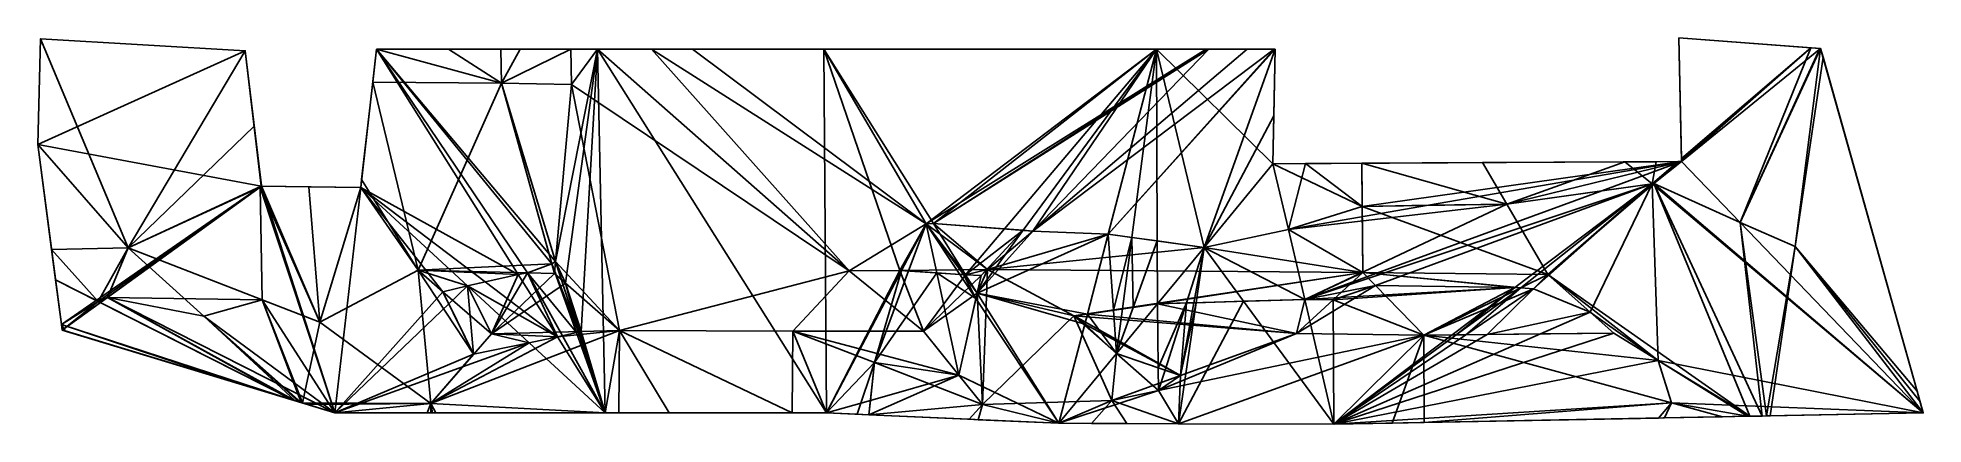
# Model space of a CAD drawing. Header units: metres. Extents: x -29.2 to 37.9, y -0.1 to 13.7.
import ezdxf

# ---------------------------------------------------------------- set-up
doc = ezdxf.new("R2010")
doc.units = ezdxf.units.M

msp = doc.modelspace()

# ---------------------------------------------------------------- linework, layer by layer
at = {"layer": 'Verschneidung_Anpassung', "color": 12}
for points in [[(-29.121, 13.624, 198.08), (-21.836, 13.195, 198.08), (-29.222, 9.859, 198.17), (-29.121, 13.624, 198.08)], [(29.181, 13.662, 198.47), (34.231, 13.272, 198.47), (29.281, 9.252, 198.39), (29.181, 13.662, 198.47)], [(-21.266, 8.38, 198.23), (-29.222, 9.859, 198.17), (-21.836, 13.195, 198.08), (-21.266, 8.38, 198.23)], [(-21.258, 8.384, 198.23), (-21.266, 8.38, 198.23), (-21.836, 13.195, 198.08), (-21.258, 8.384, 198.23)], [(-12.127, 5.236, 198.222), (-17.726, 8.329, 198.264), (-17.162, 13.252, 198.34), (-12.127, 5.236, 198.222)], [(-10.791, 5.691, 198.233), (-17.162, 13.252, 198.34), (-9.299, 13.252, 198.36), (-10.791, 5.691, 198.233)], [(-10.926, 5.612, 198.232), (-17.162, 13.252, 198.34), (-10.791, 5.691, 198.233), (-10.926, 5.612, 198.232)], [(-11.786, 5.288, 198.224), (-17.162, 13.252, 198.34), (-10.926, 5.612, 198.232), (-11.786, 5.288, 198.224)], [(-12.127, 5.236, 198.222), (-17.162, 13.252, 198.34), (-11.786, 5.288, 198.224), (-12.127, 5.236, 198.222)], [(-10.438, 4.922, 198.222), (-10.791, 5.691, 198.233), (-9.299, 13.252, 198.36), (-10.438, 4.922, 198.222)], [(-9.883, 3.203, 198.195), (-10.438, 4.922, 198.222), (-9.299, 13.252, 198.36), (-9.883, 3.203, 198.195)], [(-9.883, 3.203, 198.195), (-9.299, 13.252, 198.36), (-9.03, 0.304, 198.15), (-9.883, 3.203, 198.195)], [(-1.154, 0.304, 198.17), (-9.03, 0.304, 198.15), (-9.299, 13.252, 198.36), (-1.154, 0.304, 198.17)], [(-1.244, 13.252, 198.39), (-1.154, 0.304, 198.17), (-9.299, 13.252, 198.36), (-1.244, 13.252, 198.39)], [(1.455, 5.378, 198.265), (-1.154, 0.304, 198.17), (-1.244, 13.252, 198.39), (1.455, 5.378, 198.265)], [(1.455, 5.378, 198.265), (-1.244, 13.252, 198.39), (2.399, 7.038, 198.296), (1.455, 5.378, 198.265)], [(10.601, 13.252, 198.44), (-1.244, 13.252, 198.39), (2.653, 7.048, 198.297), (10.601, 13.252, 198.44)], [(-1.244, 13.252, 198.39), (2.399, 7.038, 198.296), (2.653, 7.048, 198.297), (-1.244, 13.252, 198.39)], [(2.653, 7.048, 198.297), (10.601, 13.252, 198.44), (5.184, 6.855, 198.304), (2.653, 7.048, 198.297)], [(5.855, 6.804, 198.306), (10.601, 13.252, 198.44), (5.184, 6.855, 198.304), (5.855, 6.804, 198.306)], [(6.192, 6.778, 198.307), (10.601, 13.252, 198.44), (5.855, 6.804, 198.306), (6.192, 6.778, 198.307)], [(6.192, 6.778, 198.307), (10.601, 13.252, 198.44), (8.88, 6.664, 198.316), (6.192, 6.778, 198.307)], [(8.88, 6.664, 198.316), (10.601, 13.252, 198.44), (9.716, 6.549, 198.319), (8.88, 6.664, 198.316)], [(10.624, 6.425, 198.321), (10.601, 13.252, 198.44), (9.716, 6.549, 198.319), (10.624, 6.425, 198.321)], [(14.821, 13.252, 198.44), (14.741, 9.172, 198.39), (10.601, 13.252, 198.44), (14.821, 13.252, 198.44)], [(12.287, 6.197, 198.326), (10.601, 13.252, 198.44), (14.741, 9.172, 198.39), (12.287, 6.197, 198.326)], [(12.287, 6.197, 198.326), (10.601, 13.252, 198.44), (10.624, 6.425, 198.321), (12.287, 6.197, 198.326)], [(31.37, 7.079, 198.339), (29.281, 9.252, 198.39), (34.231, 13.272, 198.47), (31.37, 7.079, 198.339)], [(33.327, 6.233, 198.317), (31.37, 7.079, 198.339), (34.231, 13.272, 198.47), (33.327, 6.233, 198.317)], [(37.665, 1.083, 198.197), (33.327, 6.233, 198.317), (34.231, 13.272, 198.47), (37.665, 1.083, 198.197)], [(-28.376, 3.447, 198.287), (-29.222, 9.859, 198.17), (-21.266, 8.38, 198.23), (-28.376, 3.447, 198.287)], [(15.288, 6.833, 198.342), (12.287, 6.197, 198.326), (14.741, 9.172, 198.39), (15.288, 6.833, 198.342)], [(17.92, 7.657, 198.359), (14.741, 9.172, 198.39), (29.281, 9.252, 198.39), (17.92, 7.657, 198.359)], [(17.92, 7.657, 198.359), (15.288, 6.833, 198.342), (14.741, 9.172, 198.39), (17.92, 7.657, 198.359)], [(17.92, 7.657, 198.359), (29.281, 9.252, 198.39), (20.275, 7.695, 198.359), (17.92, 7.657, 198.359)], [(23.062, 7.74, 198.36), (29.281, 9.252, 198.39), (20.275, 7.695, 198.359), (23.062, 7.74, 198.36)], [(23.062, 7.74, 198.36), (29.281, 9.252, 198.39), (26.447, 8.214, 198.369), (23.062, 7.74, 198.36)], [(28.24, 8.465, 198.374), (29.281, 9.252, 198.39), (26.447, 8.214, 198.369), (28.24, 8.465, 198.374)], [(28.292, 8.477, 198.374), (28.24, 8.465, 198.374), (29.281, 9.252, 198.39), (28.292, 8.477, 198.374)], [(31.37, 7.079, 198.339), (28.292, 8.477, 198.374), (29.281, 9.252, 198.39), (31.37, 7.079, 198.339)], [(-27.076, 4.272, 198.278), (-28.376, 3.447, 198.287), (-21.266, 8.38, 198.23), (-27.076, 4.272, 198.278)], [(-27.076, 4.272, 198.278), (-21.266, 8.38, 198.23), (-26.749, 4.413, 198.276), (-27.076, 4.272, 198.278)], [(-26.743, 4.416, 198.276), (-21.266, 8.38, 198.23), (-26.749, 4.413, 198.276), (-26.743, 4.416, 198.276)], [(-26.743, 4.416, 198.276), (-21.309, 8.341, 198.23), (-21.266, 8.38, 198.23), (-26.743, 4.416, 198.276)], [(-21.236, 4.329, 198.202), (-26.743, 4.416, 198.276), (-21.309, 8.341, 198.23), (-21.236, 4.329, 198.202)], [(-21.266, 8.38, 198.23), (-21.258, 8.378, 198.23), (-21.309, 8.341, 198.23), (-21.266, 8.38, 198.23)], [(-18.643, 0.304, 198.14), (-21.258, 8.378, 198.23), (-21.309, 8.341, 198.23), (-18.643, 0.304, 198.14)], [(-21.236, 4.329, 198.202), (-21.309, 8.341, 198.23), (-18.643, 0.304, 198.14), (-21.236, 4.329, 198.202)], [(-21.258, 8.384, 198.23), (-21.258, 8.378, 198.23), (-21.266, 8.38, 198.23), (-21.258, 8.384, 198.23)], [(-17.726, 8.329, 198.264), (-18.643, 0.304, 198.14), (-21.258, 8.378, 198.23), (-17.726, 8.329, 198.264)], [(-14.802, 4.62, 198.21), (-18.643, 0.304, 198.14), (-17.726, 8.329, 198.264), (-14.802, 4.62, 198.21)], [(-12.127, 5.236, 198.222), (-17.726, 8.329, 198.264), (-13.303, 4.965, 198.217), (-12.127, 5.236, 198.222)], [(-13.925, 4.822, 198.214), (-17.726, 8.329, 198.264), (-13.303, 4.965, 198.217), (-13.925, 4.822, 198.214)], [(-14.802, 4.62, 198.21), (-17.726, 8.329, 198.264), (-13.925, 4.822, 198.214), (-14.802, 4.62, 198.21)], [(28.24, 8.465, 198.374), (15.871, 4.339, 198.291), (26.447, 8.214, 198.369), (28.24, 8.465, 198.374)], [(18.384, 4.844, 198.301), (15.871, 4.339, 198.291), (28.24, 8.465, 198.374), (18.384, 4.844, 198.301)], [(23.062, 7.74, 198.36), (15.871, 4.339, 198.291), (26.447, 8.214, 198.369), (23.062, 7.74, 198.36)], [(18.384, 4.844, 198.301), (28.24, 8.465, 198.374), (23.344, 4.763, 198.299), (18.384, 4.844, 198.301)], [(23.344, 4.763, 198.299), (28.24, 8.465, 198.374), (23.559, 4.755, 198.298), (23.344, 4.763, 198.299)], [(23.559, 4.755, 198.298), (28.24, 8.465, 198.374), (24.01, 4.718, 198.297), (23.559, 4.755, 198.298)], [(24.01, 4.718, 198.297), (28.24, 8.465, 198.374), (26.035, 3.893, 198.276), (24.01, 4.718, 198.297)], [(26.035, 3.893, 198.276), (28.24, 8.465, 198.374), (28.449, 2.166, 198.234), (26.035, 3.893, 198.276)], [(28.292, 8.477, 198.374), (37.885, 0.302, 198.18), (28.24, 8.465, 198.374), (28.292, 8.477, 198.374)], [(28.449, 2.166, 198.234), (28.24, 8.465, 198.374), (37.885, 0.302, 198.18), (28.449, 2.166, 198.234)], [(31.37, 7.079, 198.339), (37.885, 0.302, 198.18), (28.292, 8.477, 198.374), (31.37, 7.079, 198.339)], [(23.062, 7.74, 198.36), (15.871, 4.339, 198.291), (15.288, 6.833, 198.342), (23.062, 7.74, 198.36)], [(23.062, 7.74, 198.36), (15.288, 6.833, 198.342), (20.275, 7.695, 198.359), (23.062, 7.74, 198.36)], [(17.92, 7.657, 198.359), (15.288, 6.833, 198.342), (20.275, 7.695, 198.359), (17.92, 7.657, 198.359)], [(1.455, 5.378, 198.265), (2.399, 7.038, 198.296), (1.521, 5.374, 198.265), (1.455, 5.378, 198.265)], [(1.521, 5.374, 198.265), (2.399, 7.038, 198.296), (1.772, 5.357, 198.265), (1.521, 5.374, 198.265)], [(2.776, 5.29, 198.267), (2.399, 7.038, 198.296), (1.772, 5.357, 198.265), (2.776, 5.29, 198.267)], [(3.801, 5.221, 198.269), (2.399, 7.038, 198.296), (2.653, 7.048, 198.297), (3.801, 5.221, 198.269)], [(3.801, 5.221, 198.269), (2.399, 7.038, 198.296), (3.729, 5.226, 198.269), (3.801, 5.221, 198.269)], [(3.729, 5.226, 198.269), (2.399, 7.038, 198.296), (3.598, 5.235, 198.269), (3.729, 5.226, 198.269)], [(2.776, 5.29, 198.267), (2.399, 7.038, 198.296), (3.598, 5.235, 198.269), (2.776, 5.29, 198.267)], [(2.653, 7.048, 198.297), (3.801, 5.221, 198.269), (5.184, 6.855, 198.304), (2.653, 7.048, 198.297)], [(5.855, 6.804, 198.306), (3.801, 5.221, 198.269), (5.184, 6.855, 198.304), (5.855, 6.804, 198.306)], [(4.355, 5.193, 198.271), (5.855, 6.804, 198.306), (3.801, 5.221, 198.269), (4.355, 5.193, 198.271)], [(6.192, 6.778, 198.307), (4.21, 4.57, 198.26), (5.855, 6.804, 198.306), (6.192, 6.778, 198.307)], [(4.355, 5.193, 198.271), (4.21, 4.57, 198.26), (5.855, 6.804, 198.306), (4.355, 5.193, 198.271)], [(6.192, 6.778, 198.307), (8.88, 6.664, 198.316), (4.21, 4.57, 198.26), (6.192, 6.778, 198.307)], [(15.871, 4.339, 198.291), (12.287, 6.197, 198.326), (15.288, 6.833, 198.342), (15.871, 4.339, 198.291)], [(33.327, 6.233, 198.317), (37.885, 0.302, 198.18), (31.37, 7.079, 198.339), (33.327, 6.233, 198.317)], [(8.138, 3.819, 198.263), (4.21, 4.57, 198.26), (8.88, 6.664, 198.316), (8.138, 3.819, 198.263)], [(8.138, 3.819, 198.263), (8.88, 6.664, 198.316), (9.066, 3.957, 198.27), (8.138, 3.819, 198.263)], [(9.716, 6.549, 198.319), (8.88, 6.664, 198.316), (9.066, 3.957, 198.27), (9.716, 6.549, 198.319)], [(9.066, 3.957, 198.27), (9.716, 6.549, 198.319), (9.38, 4.003, 198.272), (9.066, 3.957, 198.27)], [(9.767, 4.06, 198.275), (9.716, 6.549, 198.319), (9.38, 4.003, 198.272), (9.767, 4.06, 198.275)], [(9.716, 6.549, 198.319), (10.624, 6.425, 198.321), (9.767, 4.06, 198.275), (9.716, 6.549, 198.319)], [(10.631, 4.188, 198.282), (10.624, 6.425, 198.321), (9.767, 4.06, 198.275), (10.631, 4.188, 198.282)], [(12.287, 6.197, 198.326), (10.631, 4.188, 198.282), (10.624, 6.425, 198.321), (12.287, 6.197, 198.326)], [(10.631, 4.188, 198.282), (12.287, 6.197, 198.326), (11.659, 4.218, 198.284), (10.631, 4.188, 198.282)], [(11.659, 4.218, 198.284), (12.287, 6.197, 198.326), (11.924, 4.225, 198.284), (11.659, 4.218, 198.284)], [(12.001, 4.228, 198.284), (12.287, 6.197, 198.326), (11.924, 4.225, 198.284), (12.001, 4.228, 198.284)], [(13.697, 4.276, 198.287), (12.287, 6.197, 198.326), (12.001, 4.228, 198.284), (13.697, 4.276, 198.287)], [(15.871, 4.339, 198.291), (12.287, 6.197, 198.326), (13.697, 4.276, 198.287), (15.871, 4.339, 198.291)], [(37.665, 1.083, 198.197), (37.885, 0.302, 198.18), (33.327, 6.233, 198.317), (37.665, 1.083, 198.197)], [(-11.786, 5.288, 198.224), (-10.926, 5.612, 198.232), (-10.051, 3.164, 198.194), (-11.786, 5.288, 198.224)], [(-10.926, 5.612, 198.232), (-10.791, 5.691, 198.233), (-9.971, 3.182, 198.194), (-10.926, 5.612, 198.232)], [(-9.971, 3.182, 198.194), (-10.926, 5.612, 198.232), (-10.051, 3.164, 198.194), (-9.971, 3.182, 198.194)], [(-10.438, 4.922, 198.222), (-10.791, 5.691, 198.233), (-9.971, 3.182, 198.194), (-10.438, 4.922, 198.222)], [(1.455, 5.378, 198.265), (-1.154, 0.304, 198.17), (1.521, 5.374, 198.265), (1.455, 5.378, 198.265)], [(0.555, 2.094, 198.206), (-1.154, 0.304, 198.17), (1.521, 5.374, 198.265), (0.555, 2.094, 198.206)], [(1.521, 5.374, 198.265), (0.555, 2.094, 198.206), (1.772, 5.357, 198.265), (1.521, 5.374, 198.265)], [(-14.802, 4.62, 198.21), (-13.925, 4.822, 198.214), (-14.589, 4.186, 198.204), (-14.802, 4.62, 198.21)], [(-13.71, 2.389, 198.177), (-13.925, 4.822, 198.214), (-14.589, 4.186, 198.204), (-13.71, 2.389, 198.177)], [(-13.925, 4.822, 198.214), (-10.727, 3.007, 198.19), (-13.303, 4.965, 198.217), (-13.925, 4.822, 198.214)], [(-13.925, 4.822, 198.214), (-11.733, 2.799, 198.185), (-10.727, 3.007, 198.19), (-13.925, 4.822, 198.214)], [(-13.71, 2.389, 198.177), (-13.925, 4.822, 198.214), (-11.733, 2.799, 198.185), (-13.71, 2.389, 198.177)], [(-12.127, 5.236, 198.222), (-10.727, 3.007, 198.19), (-13.303, 4.965, 198.217), (-12.127, 5.236, 198.222)], [(-12.127, 5.236, 198.222), (-11.786, 5.288, 198.224), (-10.727, 3.007, 198.19), (-12.127, 5.236, 198.222)], [(-10.727, 3.007, 198.19), (-11.786, 5.288, 198.224), (-10.547, 3.049, 198.191), (-10.727, 3.007, 198.19)], [(-10.051, 3.164, 198.194), (-11.786, 5.288, 198.224), (-10.547, 3.049, 198.191), (-10.051, 3.164, 198.194)], [(-9.883, 3.203, 198.195), (-10.438, 4.922, 198.222), (-9.912, 3.196, 198.195), (-9.883, 3.203, 198.195)], [(-9.971, 3.182, 198.194), (-10.438, 4.922, 198.222), (-9.912, 3.196, 198.195), (-9.971, 3.182, 198.194)], [(2.776, 5.29, 198.267), (0.555, 2.094, 198.206), (1.772, 5.357, 198.265), (2.776, 5.29, 198.267)], [(0.555, 2.094, 198.206), (3.562, 1.647, 198.208), (2.776, 5.29, 198.267), (0.555, 2.094, 198.206)], [(4.168, 4.378, 198.256), (3.562, 1.647, 198.208), (2.776, 5.29, 198.267), (4.168, 4.378, 198.256)], [(2.776, 5.29, 198.267), (4.168, 4.378, 198.256), (3.598, 5.235, 198.269), (2.776, 5.29, 198.267)], [(3.729, 5.226, 198.269), (4.168, 4.378, 198.256), (3.598, 5.235, 198.269), (3.729, 5.226, 198.269)], [(4.168, 4.378, 198.256), (4.21, 4.57, 198.26), (3.729, 5.226, 198.269), (4.168, 4.378, 198.256)], [(3.801, 5.221, 198.269), (4.21, 4.57, 198.26), (3.729, 5.226, 198.269), (3.801, 5.221, 198.269)], [(4.355, 5.193, 198.271), (3.801, 5.221, 198.269), (4.21, 4.57, 198.26), (4.355, 5.193, 198.271)], [(18.384, 4.844, 198.301), (15.871, 4.339, 198.291), (17.122, 4.41, 198.292), (18.384, 4.844, 198.301)], [(16.881, 4.327, 198.291), (23.344, 4.763, 198.299), (17.122, 4.41, 198.292), (16.881, 4.327, 198.291)], [(20.109, 3.066, 198.264), (16.881, 4.327, 198.291), (23.344, 4.763, 198.299), (20.109, 3.066, 198.264)], [(18.384, 4.844, 198.301), (23.344, 4.763, 198.299), (17.122, 4.41, 198.292), (18.384, 4.844, 198.301)], [(23.344, 4.763, 198.299), (21.116, 3.078, 198.265), (20.109, 3.066, 198.264), (23.344, 4.763, 198.299)], [(21.266, 3.08, 198.264), (23.344, 4.763, 198.299), (21.116, 3.078, 198.265), (21.266, 3.08, 198.264)], [(23.344, 4.763, 198.299), (23.559, 4.755, 198.298), (21.266, 3.08, 198.264), (23.344, 4.763, 198.299)], [(21.603, 3.084, 198.264), (23.559, 4.755, 198.298), (21.266, 3.08, 198.264), (21.603, 3.084, 198.264)], [(23.559, 4.755, 198.298), (24.01, 4.718, 198.297), (21.603, 3.084, 198.264), (23.559, 4.755, 198.298)], [(22.365, 3.093, 198.263), (24.01, 4.718, 198.297), (21.603, 3.084, 198.264), (22.365, 3.093, 198.263)], [(22.365, 3.093, 198.263), (24.01, 4.718, 198.297), (26.035, 3.893, 198.276), (22.365, 3.093, 198.263)], [(-27.076, 4.272, 198.278), (-28.35, 3.255, 198.29), (-28.376, 3.447, 198.287), (-27.076, 4.272, 198.278)], [(-26.743, 4.416, 198.276), (-18.643, 0.304, 198.14), (-28.35, 3.255, 198.29), (-26.743, 4.416, 198.276)], [(-26.743, 4.416, 198.276), (-28.35, 3.255, 198.29), (-26.749, 4.413, 198.276), (-26.743, 4.416, 198.276)], [(-27.076, 4.272, 198.278), (-28.35, 3.255, 198.29), (-26.749, 4.413, 198.276), (-27.076, 4.272, 198.278)], [(-23.308, 3.747, 198.226), (-18.643, 0.304, 198.14), (-26.743, 4.416, 198.276), (-23.308, 3.747, 198.226)], [(-23.308, 3.747, 198.226), (-26.743, 4.416, 198.276), (-21.236, 4.329, 198.202), (-23.308, 3.747, 198.226)], [(-23.308, 3.747, 198.226), (-21.236, 4.329, 198.202), (-18.643, 0.304, 198.14), (-23.308, 3.747, 198.226)], [(-14.802, 4.62, 198.21), (-18.643, 0.304, 198.14), (-14.589, 4.186, 198.204), (-14.802, 4.62, 198.21)], [(-13.71, 2.389, 198.177), (-18.643, 0.304, 198.14), (-14.589, 4.186, 198.204), (-13.71, 2.389, 198.177)], [(3.562, 1.647, 198.208), (7.123, -0.067, 198.19), (4.168, 4.378, 198.256), (3.562, 1.647, 198.208)], [(4.21, 4.57, 198.26), (7.123, -0.067, 198.19), (4.168, 4.378, 198.256), (4.21, 4.57, 198.26)], [(8.044, 3.46, 198.256), (7.123, -0.067, 198.19), (4.21, 4.57, 198.26), (8.044, 3.46, 198.256)], [(7.668, 3.762, 198.26), (8.044, 3.46, 198.256), (4.21, 4.57, 198.26), (7.668, 3.762, 198.26)], [(7.668, 3.762, 198.26), (4.21, 4.57, 198.26), (8.138, 3.819, 198.263), (7.668, 3.762, 198.26)], [(9.171, 2.417, 198.244), (10.631, 4.188, 198.282), (10.659, 1.904, 198.235), (9.171, 2.417, 198.244)], [(10.631, 4.188, 198.282), (9.171, 2.417, 198.244), (9.767, 4.06, 198.275), (10.631, 4.188, 198.282)], [(9.767, 4.06, 198.275), (9.171, 2.417, 198.244), (9.38, 4.003, 198.272), (9.767, 4.06, 198.275)], [(11.659, 4.218, 198.284), (10.631, 4.188, 198.282), (10.659, 1.904, 198.235), (11.659, 4.218, 198.284)], [(10.659, 1.904, 198.235), (11.659, 4.218, 198.284), (10.898, 1.822, 198.233), (10.659, 1.904, 198.235)], [(11.447, 1.633, 198.23), (11.659, 4.218, 198.284), (10.898, 1.822, 198.233), (11.447, 1.633, 198.23)], [(11.375, -0.082, 198.194), (16.91, -0.102, 198.2), (13.697, 4.276, 198.287), (11.375, -0.082, 198.194)], [(13.697, 4.276, 198.287), (11.375, -0.082, 198.194), (12.001, 4.228, 198.284), (13.697, 4.276, 198.287)], [(11.447, 1.633, 198.23), (11.375, -0.082, 198.194), (12.001, 4.228, 198.284), (11.447, 1.633, 198.23)], [(12.001, 4.228, 198.284), (11.447, 1.633, 198.23), (11.924, 4.225, 198.284), (12.001, 4.228, 198.284)], [(11.659, 4.218, 198.284), (11.447, 1.633, 198.23), (11.924, 4.225, 198.284), (11.659, 4.218, 198.284)], [(15.871, 4.339, 198.291), (16.91, -0.102, 198.2), (13.697, 4.276, 198.287), (15.871, 4.339, 198.291)], [(16.881, 4.327, 198.291), (15.871, 4.339, 198.291), (17.122, 4.41, 198.292), (16.881, 4.327, 198.291)], [(16.881, 4.327, 198.291), (16.91, -0.102, 198.2), (15.871, 4.339, 198.291), (16.881, 4.327, 198.291)], [(20.109, 3.066, 198.264), (16.91, -0.102, 198.2), (16.881, 4.327, 198.291), (20.109, 3.066, 198.264)], [(8.044, 3.46, 198.256), (9.171, 2.417, 198.244), (7.123, -0.067, 198.19), (8.044, 3.46, 198.256)], [(7.668, 3.762, 198.26), (8.138, 3.819, 198.263), (8.044, 3.46, 198.256), (7.668, 3.762, 198.26)], [(8.044, 3.46, 198.256), (8.138, 3.819, 198.263), (9.171, 2.417, 198.244), (8.044, 3.46, 198.256)], [(8.138, 3.819, 198.263), (9.171, 2.417, 198.244), (9.066, 3.957, 198.27), (8.138, 3.819, 198.263)], [(9.066, 3.957, 198.27), (9.171, 2.417, 198.244), (9.38, 4.003, 198.272), (9.066, 3.957, 198.27)], [(22.365, 3.093, 198.263), (26.035, 3.893, 198.276), (24.259, 3.115, 198.261), (22.365, 3.093, 198.263)], [(26.877, 3.146, 198.258), (26.035, 3.893, 198.276), (24.259, 3.115, 198.261), (26.877, 3.146, 198.258)], [(26.877, 3.146, 198.258), (26.035, 3.893, 198.276), (28.449, 2.166, 198.234), (26.877, 3.146, 198.258)], [(-13.71, 2.389, 198.177), (-11.733, 2.799, 198.185), (-18.643, 0.304, 198.14), (-13.71, 2.389, 198.177)], [(-15.231, 0.636, 198.149), (-11.733, 2.799, 198.185), (-18.643, 0.304, 198.14), (-15.231, 0.636, 198.149)], [(-15.231, 0.636, 198.149), (-9.03, 0.304, 198.15), (-11.733, 2.799, 198.185), (-15.231, 0.636, 198.149)], [(-10.727, 3.007, 198.19), (-9.03, 0.304, 198.15), (-11.733, 2.799, 198.185), (-10.727, 3.007, 198.19)], [(-10.727, 3.007, 198.19), (-9.03, 0.304, 198.15), (-10.547, 3.049, 198.191), (-10.727, 3.007, 198.19)], [(-10.051, 3.164, 198.194), (-9.03, 0.304, 198.15), (-10.547, 3.049, 198.191), (-10.051, 3.164, 198.194)], [(-9.971, 3.182, 198.194), (-9.03, 0.304, 198.15), (-10.051, 3.164, 198.194), (-9.971, 3.182, 198.194)], [(-9.971, 3.182, 198.194), (-9.03, 0.304, 198.15), (-9.912, 3.196, 198.195), (-9.971, 3.182, 198.194)], [(-9.883, 3.203, 198.195), (-9.03, 0.304, 198.15), (-9.912, 3.196, 198.195), (-9.883, 3.203, 198.195)], [(26.877, 3.146, 198.258), (28.449, 2.166, 198.234), (16.91, -0.102, 198.2), (26.877, 3.146, 198.258)], [(26.877, 3.146, 198.258), (16.91, -0.102, 198.2), (24.259, 3.115, 198.261), (26.877, 3.146, 198.258)], [(22.365, 3.093, 198.263), (16.91, -0.102, 198.2), (24.259, 3.115, 198.261), (22.365, 3.093, 198.263)], [(22.365, 3.093, 198.263), (16.91, -0.102, 198.2), (21.603, 3.084, 198.264), (22.365, 3.093, 198.263)], [(21.603, 3.084, 198.264), (16.91, -0.102, 198.2), (21.266, 3.08, 198.264), (21.603, 3.084, 198.264)], [(21.266, 3.08, 198.264), (16.91, -0.102, 198.2), (21.116, 3.078, 198.265), (21.266, 3.08, 198.264)], [(20.109, 3.066, 198.264), (16.91, -0.102, 198.2), (21.116, 3.078, 198.265), (20.109, 3.066, 198.264)], [(0.555, 2.094, 198.206), (-1.154, 0.304, 198.17), (0.411, 0.75, 198.183), (0.555, 2.094, 198.206)], [(0.555, 2.094, 198.206), (3.562, 1.647, 198.208), (0.411, 0.75, 198.183), (0.555, 2.094, 198.206)], [(9.171, 2.417, 198.244), (7.123, -0.067, 198.19), (10.668, 1.097, 198.218), (9.171, 2.417, 198.244)], [(9.171, 2.417, 198.244), (10.668, 1.097, 198.218), (10.659, 1.904, 198.235), (9.171, 2.417, 198.244)], [(28.922, 0.661, 198.2), (16.91, -0.102, 198.2), (28.449, 2.166, 198.234), (28.922, 0.661, 198.2)], [(28.922, 0.661, 198.2), (28.449, 2.166, 198.234), (37.885, 0.302, 198.18), (28.922, 0.661, 198.2)], [(3.562, 1.647, 198.208), (7.123, -0.067, 198.19), (0.356, 0.237, 198.174), (3.562, 1.647, 198.208)], [(0.356, 0.237, 198.174), (3.562, 1.647, 198.208), (0.411, 0.75, 198.183), (0.356, 0.237, 198.174)], [(10.659, 1.904, 198.235), (10.668, 1.097, 198.218), (10.898, 1.822, 198.233), (10.659, 1.904, 198.235)], [(11.447, 1.633, 198.23), (10.668, 1.097, 198.218), (10.898, 1.822, 198.233), (11.447, 1.633, 198.23)], [(11.447, 1.633, 198.23), (10.668, 1.097, 198.218), (11.375, -0.082, 198.194), (11.447, 1.633, 198.23)], [(0.356, 0.237, 198.174), (-1.154, 0.304, 198.17), (0.411, 0.75, 198.183), (0.356, 0.237, 198.174)], [(10.668, 1.097, 198.218), (7.123, -0.067, 198.19), (11.375, -0.082, 198.194), (10.668, 1.097, 198.218)], [(-15.231, 0.636, 198.149), (-18.643, 0.304, 198.14), (-15.174, 0.304, 198.144), (-15.231, 0.636, 198.149)], [(-15.231, 0.636, 198.149), (-9.03, 0.304, 198.15), (-15.174, 0.304, 198.144), (-15.231, 0.636, 198.149)], [(28.673, 0.125, 198.189), (16.91, -0.102, 198.2), (28.922, 0.661, 198.2), (28.673, 0.125, 198.189)], [(28.673, 0.125, 198.189), (37.885, 0.302, 198.18), (16.91, -0.102, 198.2), (28.673, 0.125, 198.189)], [(28.673, 0.125, 198.189), (28.922, 0.661, 198.2), (37.885, 0.302, 198.18), (28.673, 0.125, 198.189)]]:
    msp.add_3dface(points, dxfattribs=at)
at = {"layer": 'Verschneidung_Test', "color": 102}
for points in [[(-29.222, 9.859, 198.208), (-29.121, 13.624, 198.08), (-26.008, 6.182, 198.3), (-29.222, 9.859, 198.208)], [(-26.008, 6.182, 198.3), (-29.121, 13.624, 198.08), (-21.836, 13.195, 198.08), (-26.008, 6.182, 198.3)], [(29.181, 13.662, 198.421), (33.879, 13.3, 198.425), (29.278, 9.356, 198.383), (29.181, 13.662, 198.421)], [(-21.836, 13.195, 198.08), (-26.008, 6.182, 198.3), (-21.515, 10.518, 198.249), (-21.836, 13.195, 198.08)], [(-17.162, 13.252, 198.254), (-12.715, 12.04, 198.26), (-17.296, 12.083, 198.241), (-17.162, 13.252, 198.254)], [(-17.162, 13.252, 198.254), (-12.715, 12.04, 198.26), (-14.6, 13.252, 198.265), (-17.162, 13.252, 198.254)], [(-12.737, 13.252, 198.273), (-12.715, 12.04, 198.26), (-14.6, 13.252, 198.265), (-12.737, 13.252, 198.273)], [(-12.737, 13.252, 198.273), (-12.715, 12.04, 198.26), (-12.055, 13.252, 198.279), (-12.737, 13.252, 198.273)], [(-12.715, 12.04, 198.26), (-10.229, 11.998, 198.28), (-10.244, 13.252, 198.294), (-12.715, 12.04, 198.26)], [(-10.244, 13.252, 198.294), (-12.715, 12.04, 198.26), (-12.055, 13.252, 198.279), (-10.244, 13.252, 198.294)], [(-9.299, 13.252, 198.298), (-10.229, 11.998, 198.28), (-10.244, 13.252, 198.294), (-9.299, 13.252, 198.298)], [(-9.299, 13.252, 198.298), (-0.344, 5.359, 198.25), (-10.229, 11.998, 198.28), (-9.299, 13.252, 198.298)], [(-9.299, 13.252, 198.298), (-0.344, 5.359, 198.25), (-7.382, 13.252, 198.307), (-9.299, 13.252, 198.298)], [(2.399, 7.038, 198.296), (-0.344, 5.359, 198.25), (-7.382, 13.252, 198.307), (2.399, 7.038, 198.296)], [(-7.382, 13.252, 198.307), (2.399, 7.038, 198.296), (-5.924, 13.252, 198.318), (-7.382, 13.252, 198.307)], [(-1.244, 13.252, 198.335), (2.399, 7.038, 198.296), (-5.924, 13.252, 198.318), (-1.244, 13.252, 198.335)], [(-1.244, 13.252, 198.335), (2.399, 7.038, 198.296), (10.601, 13.252, 198.376), (-1.244, 13.252, 198.335)], [(2.653, 7.048, 198.297), (2.399, 7.038, 198.296), (12.368, 13.252, 198.382), (2.653, 7.048, 198.297)], [(10.601, 13.252, 198.376), (2.399, 7.038, 198.296), (12.368, 13.252, 198.382), (10.601, 13.252, 198.376)], [(6.192, 6.778, 198.307), (2.653, 7.048, 198.297), (12.452, 13.252, 198.383), (6.192, 6.778, 198.307)], [(12.368, 13.252, 198.382), (2.653, 7.048, 198.297), (12.452, 13.252, 198.383), (12.368, 13.252, 198.382)], [(6.192, 6.778, 198.307), (8.88, 6.664, 198.316), (14.785, 13.252, 198.391), (6.192, 6.778, 198.307)], [(12.452, 13.252, 198.383), (6.192, 6.778, 198.307), (13.821, 13.252, 198.388), (12.452, 13.252, 198.383)], [(14.785, 13.252, 198.391), (6.192, 6.778, 198.307), (13.821, 13.252, 198.388), (14.785, 13.252, 198.391)], [(14.821, 13.252, 198.391), (12.287, 6.197, 198.326), (8.88, 6.664, 198.316), (14.821, 13.252, 198.391)], [(14.821, 13.252, 198.391), (8.88, 6.664, 198.316), (14.785, 13.252, 198.391), (14.821, 13.252, 198.391)], [(14.821, 13.252, 198.391), (12.287, 6.197, 198.326), (14.774, 10.881, 198.372), (14.821, 13.252, 198.391)], [(29.278, 9.356, 198.383), (33.879, 13.3, 198.425), (29.279, 9.329, 198.383), (29.278, 9.356, 198.383)], [(33.882, 13.299, 198.425), (33.879, 13.3, 198.425), (29.279, 9.329, 198.383), (33.882, 13.299, 198.425)], [(29.281, 9.252, 198.382), (33.882, 13.299, 198.425), (29.279, 9.328, 198.383), (29.281, 9.252, 198.382)], [(29.279, 9.329, 198.383), (33.882, 13.299, 198.425), (29.279, 9.328, 198.383), (29.279, 9.329, 198.383)], [(29.281, 9.252, 198.382), (33.882, 13.299, 198.425), (31.37, 7.079, 198.339), (29.281, 9.252, 198.382)], [(33.882, 13.299, 198.425), (31.37, 7.079, 198.339), (34.205, 13.274, 198.423), (33.882, 13.299, 198.425)], [(34.231, 13.272, 198.423), (31.37, 7.079, 198.339), (34.205, 13.274, 198.423), (34.231, 13.272, 198.423)], [(34.231, 13.272, 198.423), (33.327, 6.233, 198.317), (31.37, 7.079, 198.339), (34.231, 13.272, 198.423)], [(34.231, 13.272, 198.423), (33.327, 6.233, 198.317), (34.316, 12.968, 198.418), (34.231, 13.272, 198.423)], [(34.316, 12.968, 198.418), (33.327, 6.233, 198.317), (37.665, 1.083, 198.197), (34.316, 12.968, 198.418)], [(-17.296, 12.083, 198.241), (-15.683, 5.387, 198.2), (-17.693, 8.615, 198.214), (-17.296, 12.083, 198.241)], [(-15.683, 5.387, 198.2), (-12.715, 12.04, 198.26), (-17.296, 12.083, 198.241), (-15.683, 5.387, 198.2)], [(-10.926, 5.612, 198.232), (-15.683, 5.387, 198.2), (-12.715, 12.04, 198.26), (-10.926, 5.612, 198.232)], [(-10.791, 5.691, 198.233), (-12.715, 12.04, 198.26), (-10.229, 11.998, 198.28), (-10.791, 5.691, 198.233)], [(-10.926, 5.612, 198.232), (-12.715, 12.04, 198.26), (-10.791, 5.691, 198.233), (-10.926, 5.612, 198.232)], [(-10.791, 5.691, 198.233), (-10.229, 11.998, 198.28), (-8.515, 3.238, 198.18), (-10.791, 5.691, 198.233)], [(-10.229, 11.998, 198.28), (-0.344, 5.359, 198.25), (-8.515, 3.238, 198.18), (-10.229, 11.998, 198.28)], [(14.741, 9.172, 198.359), (12.287, 6.197, 198.326), (14.774, 10.881, 198.372), (14.741, 9.172, 198.359)], [(-21.266, 8.38, 198.23), (-26.008, 6.182, 198.3), (-21.515, 10.518, 198.249), (-21.266, 8.38, 198.23)], [(-21.515, 10.518, 198.249), (-21.266, 8.38, 198.23), (-21.26, 8.397, 198.23), (-21.515, 10.518, 198.249)], [(-29.222, 9.859, 198.208), (-26.008, 6.182, 198.3), (-28.728, 6.12, 198.329), (-29.222, 9.859, 198.208)], [(14.741, 9.172, 198.359), (15.288, 6.833, 198.342), (12.287, 6.197, 198.326), (14.741, 9.172, 198.359)], [(14.741, 9.172, 198.359), (15.288, 6.833, 198.342), (15.898, 9.179, 198.363), (14.741, 9.172, 198.359)], [(17.92, 7.657, 198.359), (15.288, 6.833, 198.342), (15.898, 9.179, 198.363), (17.92, 7.657, 198.359)], [(15.898, 9.179, 198.363), (17.92, 7.657, 198.359), (17.907, 9.19, 198.371), (15.898, 9.179, 198.363)], [(17.907, 9.19, 198.371), (23.062, 7.74, 198.36), (22.201, 9.214, 198.371), (17.907, 9.19, 198.371)], [(17.92, 7.657, 198.359), (17.939, 5.303, 198.34), (17.907, 9.19, 198.371), (17.92, 7.657, 198.359)], [(17.92, 7.657, 198.359), (17.939, 5.303, 198.34), (17.907, 9.19, 198.371), (17.92, 7.657, 198.359)], [(23.062, 7.74, 198.36), (17.92, 7.657, 198.359), (17.907, 9.19, 198.371), (23.062, 7.74, 198.36)], [(27.257, 9.241, 198.379), (23.062, 7.74, 198.36), (22.201, 9.214, 198.371), (27.257, 9.241, 198.379)], [(23.062, 7.74, 198.36), (28.24, 8.465, 198.374), (27.257, 9.241, 198.379), (23.062, 7.74, 198.36)], [(28.292, 8.477, 198.374), (24.528, 5.229, 198.34), (29.191, 9.252, 198.382), (28.292, 8.477, 198.374)], [(28.292, 8.477, 198.374), (24.528, 5.229, 198.34), (29.191, 9.252, 198.382), (28.292, 8.477, 198.374)], [(27.257, 9.241, 198.379), (28.24, 8.465, 198.374), (28.381, 9.248, 198.381), (27.257, 9.241, 198.379)], [(28.292, 8.477, 198.374), (28.24, 8.465, 198.374), (29.157, 9.252, 198.382), (28.292, 8.477, 198.374)], [(28.381, 9.248, 198.381), (28.24, 8.465, 198.374), (29.157, 9.252, 198.382), (28.381, 9.248, 198.381)], [(29.281, 9.252, 198.382), (31.37, 7.079, 198.339), (28.292, 8.477, 198.374), (29.281, 9.252, 198.382)], [(29.157, 9.252, 198.382), (28.292, 8.477, 198.374), (29.162, 9.252, 198.382), (29.157, 9.252, 198.382)], [(29.162, 9.252, 198.382), (28.292, 8.477, 198.374), (29.19, 9.252, 198.382), (29.162, 9.252, 198.382)], [(29.281, 9.252, 198.382), (28.292, 8.477, 198.374), (29.191, 9.252, 198.382), (29.281, 9.252, 198.382)], [(29.19, 9.252, 198.382), (28.292, 8.477, 198.374), (29.191, 9.252, 198.382), (29.19, 9.252, 198.382)], [(-21.309, 8.341, 198.23), (-26.008, 6.182, 198.3), (-21.266, 8.38, 198.23), (-21.309, 8.341, 198.23)], [(-21.236, 4.329, 198.202), (-26.008, 6.182, 198.3), (-21.309, 8.341, 198.23), (-21.236, 4.329, 198.202)], [(-21.309, 8.341, 198.23), (-21.266, 8.38, 198.23), (-19.182, 3.532, 198.16), (-21.309, 8.341, 198.23)], [(-21.236, 4.329, 198.202), (-21.309, 8.341, 198.23), (-19.182, 3.532, 198.16), (-21.236, 4.329, 198.202)], [(-21.258, 8.384, 198.23), (-21.266, 8.38, 198.23), (-21.26, 8.397, 198.23), (-21.258, 8.384, 198.23)], [(-21.258, 8.378, 198.23), (-21.266, 8.38, 198.23), (-21.258, 8.384, 198.23), (-21.258, 8.378, 198.23)], [(-21.258, 8.378, 198.23), (-19.182, 3.532, 198.16), (-21.266, 8.38, 198.23), (-21.258, 8.378, 198.23)], [(-21.258, 8.378, 198.23), (-21.258, 8.384, 198.23), (-21.256, 8.378, 198.23), (-21.258, 8.378, 198.23)], [(-21.258, 8.378, 198.23), (-19.182, 3.532, 198.16), (-21.256, 8.378, 198.23), (-21.258, 8.378, 198.23)], [(-19.568, 8.354, 198.199), (-19.182, 3.532, 198.16), (-21.256, 8.378, 198.23), (-19.568, 8.354, 198.199)], [(-17.726, 8.329, 198.212), (-19.182, 3.532, 198.16), (-19.568, 8.354, 198.199), (-17.726, 8.329, 198.212)], [(-17.726, 8.329, 198.212), (-15.683, 5.387, 198.2), (-19.182, 3.532, 198.16), (-17.726, 8.329, 198.212)], [(-17.726, 8.329, 198.212), (-15.683, 5.387, 198.2), (-17.693, 8.615, 198.214), (-17.726, 8.329, 198.212)], [(23.062, 7.74, 198.36), (28.24, 8.465, 198.374), (24.528, 5.229, 198.34), (23.062, 7.74, 198.36)], [(28.292, 8.477, 198.374), (24.528, 5.229, 198.34), (28.24, 8.465, 198.374), (28.292, 8.477, 198.374)], [(28.292, 8.477, 198.374), (24.528, 5.229, 198.34), (31.711, 0.183, 198.23), (28.292, 8.477, 198.374)], [(31.37, 7.079, 198.339), (28.292, 8.477, 198.374), (32.15, 0.192, 198.228), (31.37, 7.079, 198.339)], [(31.711, 0.183, 198.23), (28.292, 8.477, 198.374), (32.15, 0.192, 198.228), (31.711, 0.183, 198.23)], [(17.92, 7.657, 198.359), (17.939, 5.303, 198.34), (15.288, 6.833, 198.342), (17.92, 7.657, 198.359)], [(23.062, 7.74, 198.36), (24.528, 5.229, 198.34), (17.92, 7.657, 198.359), (23.062, 7.74, 198.36)], [(17.92, 7.657, 198.359), (24.528, 5.229, 198.34), (17.939, 5.303, 198.34), (17.92, 7.657, 198.359)], [(1.455, 5.378, 198.265), (2.399, 7.038, 198.296), (-0.344, 5.359, 198.25), (1.455, 5.378, 198.265)], [(1.455, 5.378, 198.265), (4.58, 5.411, 198.29), (2.399, 7.038, 198.296), (1.455, 5.378, 198.265)], [(2.653, 7.048, 198.297), (4.58, 5.411, 198.29), (2.399, 7.038, 198.296), (2.653, 7.048, 198.297)], [(6.192, 6.778, 198.307), (4.58, 5.411, 198.29), (2.653, 7.048, 198.297), (6.192, 6.778, 198.307)], [(6.192, 6.778, 198.307), (8.88, 6.664, 198.316), (4.58, 5.411, 198.29), (6.192, 6.778, 198.307)], [(15.288, 6.833, 198.342), (17.939, 5.303, 198.34), (12.287, 6.197, 198.326), (15.288, 6.833, 198.342)], [(33.327, 6.233, 198.317), (31.37, 7.079, 198.339), (32.305, 0.195, 198.228), (33.327, 6.233, 198.317)], [(32.15, 0.192, 198.228), (31.37, 7.079, 198.339), (32.305, 0.195, 198.228), (32.15, 0.192, 198.228)], [(-27.076, 4.272, 198.278), (-26.008, 6.182, 198.3), (-28.728, 6.12, 198.329), (-27.076, 4.272, 198.278)], [(-28.728, 6.12, 198.329), (-27.076, 4.272, 198.278), (-28.585, 5.036, 198.308), (-28.728, 6.12, 198.329)], [(-26.743, 4.416, 198.276), (-27.076, 4.272, 198.278), (-26.008, 6.182, 198.3), (-26.743, 4.416, 198.276)], [(-23.308, 3.747, 198.226), (-26.743, 4.416, 198.276), (-26.008, 6.182, 198.3), (-23.308, 3.747, 198.226)], [(-23.308, 3.747, 198.226), (-26.008, 6.182, 198.3), (-21.236, 4.329, 198.202), (-23.308, 3.747, 198.226)], [(8.88, 6.664, 198.316), (12.287, 6.197, 198.326), (4.58, 5.411, 198.29), (8.88, 6.664, 198.316)], [(12.287, 6.197, 198.326), (17.939, 5.303, 198.34), (4.58, 5.411, 198.29), (12.287, 6.197, 198.326)], [(32.305, 0.195, 198.228), (33.327, 6.233, 198.317), (32.44, 0.197, 198.227), (32.305, 0.195, 198.228)], [(37.885, 0.302, 198.183), (33.327, 6.233, 198.317), (32.44, 0.197, 198.227), (37.885, 0.302, 198.183)], [(37.885, 0.302, 198.183), (33.327, 6.233, 198.317), (37.766, 0.723, 198.191), (37.885, 0.302, 198.183)], [(37.766, 0.723, 198.191), (33.327, 6.233, 198.317), (37.665, 1.083, 198.197), (37.766, 0.723, 198.191)], [(-15.683, 5.387, 198.2), (-15.231, 0.636, 198.05), (-19.182, 3.532, 198.16), (-15.683, 5.387, 198.2)], [(-11.786, 5.288, 198.224), (-15.683, 5.387, 198.2), (-10.926, 5.612, 198.232), (-11.786, 5.288, 198.224)], [(-12.127, 5.236, 198.222), (-15.683, 5.387, 198.2), (-11.786, 5.288, 198.224), (-12.127, 5.236, 198.222)], [(-13.925, 4.822, 198.214), (-15.683, 5.387, 198.2), (-12.127, 5.236, 198.222), (-13.925, 4.822, 198.214)], [(-13.71, 2.389, 198.177), (-15.231, 0.636, 198.05), (-15.683, 5.387, 198.2), (-13.71, 2.389, 198.177)], [(-14.802, 4.62, 198.21), (-15.683, 5.387, 198.2), (-13.925, 4.822, 198.214), (-14.802, 4.62, 198.21)], [(-14.802, 4.62, 198.21), (-13.71, 2.389, 198.177), (-15.683, 5.387, 198.2), (-14.802, 4.62, 198.21)], [(-11.786, 5.288, 198.224), (-10.926, 5.612, 198.232), (-10.829, 5.264, 198.23), (-11.786, 5.288, 198.224)], [(-10.926, 5.612, 198.232), (-10.791, 5.691, 198.233), (-10.829, 5.264, 198.23), (-10.926, 5.612, 198.232)], [(-10.438, 4.922, 198.222), (-10.829, 5.264, 198.23), (-10.791, 5.691, 198.233), (-10.438, 4.922, 198.222)], [(-10.438, 4.922, 198.222), (-10.791, 5.691, 198.233), (-8.515, 3.238, 198.18), (-10.438, 4.922, 198.222)], [(1.455, 5.378, 198.265), (2.304, 3.209, 198.1), (-0.344, 5.359, 198.25), (1.455, 5.378, 198.265)], [(3.801, 5.221, 198.269), (1.455, 5.378, 198.265), (4.58, 5.411, 198.29), (3.801, 5.221, 198.269)], [(3.801, 5.221, 198.269), (2.304, 3.209, 198.1), (1.455, 5.378, 198.265), (3.801, 5.221, 198.269)], [(4.355, 5.193, 198.271), (3.801, 5.221, 198.269), (4.58, 5.411, 198.29), (4.355, 5.193, 198.271)], [(4.21, 4.57, 198.26), (4.58, 5.411, 198.29), (4.404, 0.602, 198.28), (4.21, 4.57, 198.26)], [(4.355, 5.193, 198.271), (4.58, 5.411, 198.29), (4.21, 4.57, 198.26), (4.355, 5.193, 198.271)], [(7.656, 3.763, 198.26), (4.404, 0.602, 198.28), (4.58, 5.411, 198.29), (7.656, 3.763, 198.26)], [(4.58, 5.411, 198.29), (17.939, 5.303, 198.34), (7.656, 3.763, 198.26), (4.58, 5.411, 198.29)], [(-28.376, 3.447, 198.287), (-27.076, 4.272, 198.278), (-28.585, 5.036, 198.308), (-28.376, 3.447, 198.287)], [(-28.585, 5.036, 198.308), (-27.076, 4.272, 198.278), (-20.133, 0.757, 198.136), (-28.585, 5.036, 198.308)], [(-28.585, 5.036, 198.308), (-27.076, 4.272, 198.278), (-20.133, 0.757, 198.136), (-28.585, 5.036, 198.308)], [(-14.802, 4.62, 198.21), (-13.925, 4.822, 198.214), (-13.077, 3.119, 198.23), (-14.802, 4.62, 198.21)], [(-13.925, 4.822, 198.214), (-12.127, 5.236, 198.222), (-13.077, 3.119, 198.23), (-13.925, 4.822, 198.214)], [(-11.786, 5.288, 198.224), (-10.829, 5.264, 198.23), (-13.077, 3.119, 198.23), (-11.786, 5.288, 198.224)], [(-12.127, 5.236, 198.222), (-11.786, 5.288, 198.224), (-13.077, 3.119, 198.23), (-12.127, 5.236, 198.222)], [(-10.438, 4.922, 198.222), (-13.077, 3.119, 198.23), (-10.829, 5.264, 198.23), (-10.438, 4.922, 198.222)], [(-9.883, 3.203, 198.195), (-13.077, 3.119, 198.23), (-10.438, 4.922, 198.222), (-9.883, 3.203, 198.195)], [(-9.883, 3.203, 198.195), (-10.438, 4.922, 198.222), (-8.515, 3.238, 198.18), (-9.883, 3.203, 198.195)], [(-8.515, 3.238, 198.18), (-0.344, 5.359, 198.25), (-2.346, 3.218, 198.15), (-8.515, 3.238, 198.18)], [(-0.344, 5.359, 198.25), (2.304, 3.209, 198.1), (-2.346, 3.218, 198.15), (-0.344, 5.359, 198.25)], [(4.355, 5.193, 198.271), (2.304, 3.209, 198.1), (3.801, 5.221, 198.269), (4.355, 5.193, 198.271)], [(4.355, 5.193, 198.271), (4.21, 4.57, 198.26), (2.304, 3.209, 198.1), (4.355, 5.193, 198.271)], [(10.631, 4.188, 198.282), (7.656, 3.763, 198.26), (17.939, 5.303, 198.34), (10.631, 4.188, 198.282)], [(15.871, 4.339, 198.291), (10.631, 4.188, 198.282), (17.939, 5.303, 198.34), (15.871, 4.339, 198.291)], [(18.384, 4.844, 198.301), (20.109, 3.066, 198.15), (15.581, 3.128, 198.23), (18.384, 4.844, 198.301)], [(16.881, 4.327, 198.291), (18.384, 4.844, 198.301), (15.581, 3.128, 198.23), (16.881, 4.327, 198.291)], [(16.881, 4.327, 198.291), (15.871, 4.339, 198.291), (17.939, 5.303, 198.34), (16.881, 4.327, 198.291)], [(16.881, 4.327, 198.291), (17.939, 5.303, 198.34), (18.384, 4.844, 198.301), (16.881, 4.327, 198.291)], [(23.559, 4.755, 198.298), (17.939, 5.303, 198.34), (24.528, 5.229, 198.34), (23.559, 4.755, 198.298)], [(23.344, 4.763, 198.299), (17.939, 5.303, 198.34), (23.559, 4.755, 198.298), (23.344, 4.763, 198.299)], [(18.384, 4.844, 198.301), (17.939, 5.303, 198.34), (23.344, 4.763, 198.299), (18.384, 4.844, 198.301)], [(18.384, 4.844, 198.301), (23.344, 4.763, 198.299), (20.109, 3.066, 198.15), (18.384, 4.844, 198.301)], [(23.344, 4.763, 198.299), (23.559, 4.755, 198.298), (20.109, 3.066, 198.15), (23.344, 4.763, 198.299)], [(23.559, 4.755, 198.298), (24.01, 4.718, 198.297), (20.109, 3.066, 198.15), (23.559, 4.755, 198.298)], [(24.01, 4.718, 198.297), (22.365, 3.093, 198.16), (20.109, 3.066, 198.15), (24.01, 4.718, 198.297)], [(24.01, 4.718, 198.297), (26.035, 3.893, 198.276), (22.365, 3.093, 198.16), (24.01, 4.718, 198.297)], [(23.559, 4.755, 198.298), (24.528, 5.229, 198.34), (24.01, 4.718, 198.297), (23.559, 4.755, 198.298)], [(24.01, 4.718, 198.297), (24.528, 5.229, 198.34), (26.035, 3.893, 198.276), (24.01, 4.718, 198.297)], [(26.035, 3.893, 198.276), (24.528, 5.229, 198.34), (28.449, 2.166, 198.234), (26.035, 3.893, 198.276)], [(28.449, 2.166, 198.234), (24.528, 5.229, 198.34), (31.711, 0.183, 198.23), (28.449, 2.166, 198.234)], [(-28.376, 3.447, 198.287), (-27.076, 4.272, 198.278), (-20.133, 0.757, 198.136), (-28.376, 3.447, 198.287)], [(-26.743, 4.416, 198.276), (-27.076, 4.272, 198.278), (-20.133, 0.757, 198.136), (-26.743, 4.416, 198.276)], [(-23.308, 3.747, 198.226), (-26.743, 4.416, 198.276), (-20.075, 0.74, 198.135), (-23.308, 3.747, 198.226)], [(-20.133, 0.757, 198.136), (-26.743, 4.416, 198.276), (-20.075, 0.74, 198.135), (-20.133, 0.757, 198.136)], [(-23.308, 3.747, 198.226), (-21.236, 4.329, 198.202), (-19.843, 0.669, 198.131), (-23.308, 3.747, 198.226)], [(-21.236, 4.329, 198.202), (-19.182, 3.532, 198.16), (-19.803, 0.657, 198.131), (-21.236, 4.329, 198.202)], [(-19.803, 0.657, 198.131), (-21.236, 4.329, 198.202), (-19.843, 0.669, 198.131), (-19.803, 0.657, 198.131)], [(-14.802, 4.62, 198.21), (-13.077, 3.119, 198.23), (-13.71, 2.389, 198.177), (-14.802, 4.62, 198.21)], [(3.562, 1.647, 198.208), (2.304, 3.209, 198.1), (4.21, 4.57, 198.26), (3.562, 1.647, 198.208)], [(3.562, 1.647, 198.208), (4.21, 4.57, 198.26), (4.404, 0.602, 198.28), (3.562, 1.647, 198.208)], [(8.138, 3.819, 198.263), (7.656, 3.763, 198.26), (10.631, 4.188, 198.282), (8.138, 3.819, 198.263)], [(8.138, 3.819, 198.263), (10.631, 4.188, 198.282), (15.581, 3.128, 198.23), (8.138, 3.819, 198.263)], [(15.871, 4.339, 198.291), (15.581, 3.128, 198.23), (10.631, 4.188, 198.282), (15.871, 4.339, 198.291)], [(16.881, 4.327, 198.291), (15.581, 3.128, 198.23), (15.871, 4.339, 198.291), (16.881, 4.327, 198.291)], [(-20.133, 0.757, 198.136), (-28.376, 3.447, 198.287), (-22.027, 1.333, 198.17), (-20.133, 0.757, 198.136)], [(-22.027, 1.333, 198.17), (-28.376, 3.447, 198.287), (-28.245, 3.223, 198.282), (-22.027, 1.333, 198.17)], [(-28.35, 3.255, 198.284), (-28.376, 3.447, 198.287), (-28.245, 3.223, 198.282), (-28.35, 3.255, 198.284)], [(-20.075, 0.74, 198.135), (-23.308, 3.747, 198.226), (-19.923, 0.693, 198.133), (-20.075, 0.74, 198.135)], [(-19.843, 0.669, 198.131), (-23.308, 3.747, 198.226), (-19.923, 0.693, 198.133), (-19.843, 0.669, 198.131)], [(-15.231, 0.636, 198.05), (-19.182, 3.532, 198.16), (-19.803, 0.657, 198.131), (-15.231, 0.636, 198.05)], [(7.656, 3.763, 198.26), (9.008, 0.751, 198.23), (4.404, 0.602, 198.28), (7.656, 3.763, 198.26)], [(8.138, 3.819, 198.263), (7.656, 3.763, 198.26), (7.668, 3.762, 198.26), (8.138, 3.819, 198.263)], [(9.171, 2.417, 198.244), (7.656, 3.763, 198.26), (9.008, 0.751, 198.23), (9.171, 2.417, 198.244)], [(8.044, 3.46, 198.256), (7.656, 3.763, 198.26), (9.171, 2.417, 198.244), (8.044, 3.46, 198.256)], [(8.044, 3.46, 198.256), (7.656, 3.763, 198.26), (7.691, 3.744, 198.26), (8.044, 3.46, 198.256)], [(7.668, 3.762, 198.26), (7.656, 3.763, 198.26), (7.691, 3.744, 198.26), (7.668, 3.762, 198.26)], [(8.138, 3.819, 198.263), (15.581, 3.128, 198.23), (7.668, 3.762, 198.26), (8.138, 3.819, 198.263)], [(11.447, 1.633, 198.23), (15.581, 3.128, 198.23), (7.668, 3.762, 198.26), (11.447, 1.633, 198.23)], [(7.668, 3.762, 198.26), (11.447, 1.633, 198.23), (7.691, 3.744, 198.26), (7.668, 3.762, 198.26)], [(8.044, 3.46, 198.256), (11.447, 1.633, 198.23), (7.691, 3.744, 198.26), (8.044, 3.46, 198.256)], [(8.044, 3.46, 198.256), (9.171, 2.417, 198.244), (11.447, 1.633, 198.23), (8.044, 3.46, 198.256)], [(26.035, 3.893, 198.276), (26.877, 3.146, 198.24), (22.365, 3.093, 198.16), (26.035, 3.893, 198.276)], [(26.035, 3.893, 198.276), (28.449, 2.166, 198.234), (26.877, 3.146, 198.24), (26.035, 3.893, 198.276)], [(-10.727, 3.007, 198.19), (-8.515, 3.238, 198.18), (-15.231, 0.636, 198.05), (-10.727, 3.007, 198.19)], [(-9.03, 0.304, 198.135), (-15.231, 0.636, 198.05), (-8.515, 3.238, 198.18), (-9.03, 0.304, 198.135)], [(-13.71, 2.389, 198.177), (-13.077, 3.119, 198.23), (-15.231, 0.636, 198.05), (-13.71, 2.389, 198.177)], [(-13.71, 2.389, 198.177), (-15.231, 0.636, 198.05), (-13.077, 3.119, 198.23), (-13.71, 2.389, 198.177)], [(-11.733, 2.799, 198.185), (-10.727, 3.007, 198.19), (-15.231, 0.636, 198.05), (-11.733, 2.799, 198.185)], [(-13.71, 2.389, 198.177), (-11.733, 2.799, 198.185), (-15.231, 0.636, 198.05), (-13.71, 2.389, 198.177)], [(-13.71, 2.389, 198.177), (-13.077, 3.119, 198.23), (-11.733, 2.799, 198.185), (-13.71, 2.389, 198.177)], [(-9.883, 3.203, 198.195), (-10.727, 3.007, 198.19), (-13.077, 3.119, 198.23), (-9.883, 3.203, 198.195)], [(-11.733, 2.799, 198.185), (-13.077, 3.119, 198.23), (-10.727, 3.007, 198.19), (-11.733, 2.799, 198.185)], [(-9.883, 3.203, 198.195), (-8.515, 3.238, 198.18), (-10.727, 3.007, 198.19), (-9.883, 3.203, 198.195)], [(-9.03, 0.304, 198.135), (-8.515, 3.238, 198.18), (-8.539, 0.304, 198.142), (-9.03, 0.304, 198.135)], [(-6.747, 0.304, 198.128), (-8.515, 3.238, 198.18), (-8.539, 0.304, 198.142), (-6.747, 0.304, 198.128)], [(-8.515, 3.238, 198.18), (-2.346, 3.218, 198.15), (-2.367, 0.304, 198.107), (-8.515, 3.238, 198.18)], [(-2.367, 0.304, 198.107), (-8.515, 3.238, 198.18), (-6.747, 0.304, 198.128), (-2.367, 0.304, 198.107)], [(-1.154, 0.304, 198.137), (-2.346, 3.218, 198.15), (-2.367, 0.304, 198.107), (-1.154, 0.304, 198.137)], [(3.562, 1.647, 198.208), (-2.346, 3.218, 198.15), (2.304, 3.209, 198.1), (3.562, 1.647, 198.208)], [(0.555, 2.094, 198.206), (-2.346, 3.218, 198.15), (3.562, 1.647, 198.208), (0.555, 2.094, 198.206)], [(-1.154, 0.304, 198.137), (-2.346, 3.218, 198.15), (0.555, 2.094, 198.206), (-1.154, 0.304, 198.137)], [(20.109, 3.066, 198.15), (15.581, 3.128, 198.23), (10.668, 1.097, 198.218), (20.109, 3.066, 198.15)], [(11.447, 1.633, 198.23), (15.581, 3.128, 198.23), (10.668, 1.097, 198.218), (11.447, 1.633, 198.23)], [(11.375, -0.082, 198.194), (20.109, 3.066, 198.15), (10.668, 1.097, 198.218), (11.375, -0.082, 198.194)], [(16.91, -0.102, 198.138), (11.375, -0.082, 198.194), (20.109, 3.066, 198.15), (16.91, -0.102, 198.138)], [(16.91, -0.102, 198.138), (20.109, 3.066, 198.15), (18.987, -0.062, 198.118), (16.91, -0.102, 198.138)], [(20.117, -0.04, 198.098), (20.109, 3.066, 198.15), (18.987, -0.062, 198.118), (20.117, -0.04, 198.098)], [(28.449, 2.166, 198.234), (20.109, 3.066, 198.15), (26.877, 3.146, 198.24), (28.449, 2.166, 198.234)], [(28.449, 2.166, 198.234), (20.109, 3.066, 198.15), (28.922, 0.661, 198.2), (28.449, 2.166, 198.234)], [(28.922, 0.661, 198.2), (20.109, 3.066, 198.15), (20.117, -0.04, 198.098), (28.922, 0.661, 198.2)], [(-1.154, 0.304, 198.137), (0.555, 2.094, 198.206), (-0.054, 0.255, 198.164), (-1.154, 0.304, 198.137)], [(0.356, 0.237, 198.174), (0.555, 2.094, 198.206), (-0.054, 0.255, 198.164), (0.356, 0.237, 198.174)], [(0.356, 0.237, 198.174), (0.555, 2.094, 198.206), (4.404, 0.602, 198.28), (0.356, 0.237, 198.174)], [(0.555, 2.094, 198.206), (3.562, 1.647, 198.208), (4.404, 0.602, 198.28), (0.555, 2.094, 198.206)], [(9.171, 2.417, 198.244), (9.008, 0.751, 198.23), (11.447, 1.633, 198.23), (9.171, 2.417, 198.244)], [(28.922, 0.661, 198.2), (28.449, 2.166, 198.234), (31.631, 0.182, 198.223), (28.922, 0.661, 198.2)], [(31.711, 0.183, 198.23), (28.449, 2.166, 198.234), (31.631, 0.182, 198.223), (31.711, 0.183, 198.23)], [(10.668, 1.097, 198.218), (9.008, 0.751, 198.23), (11.447, 1.633, 198.23), (10.668, 1.097, 198.218)], [(7.123, -0.067, 198.214), (4.404, 0.602, 198.28), (9.008, 0.751, 198.23), (7.123, -0.067, 198.214)], [(7.123, -0.067, 198.214), (9.008, 0.751, 198.23), (8.279, -0.071, 198.2), (7.123, -0.067, 198.214)], [(8.279, -0.071, 198.2), (9.008, 0.751, 198.23), (9.544, -0.076, 198.213), (8.279, -0.071, 198.2)], [(11.375, -0.082, 198.194), (9.008, 0.751, 198.23), (10.668, 1.097, 198.218), (11.375, -0.082, 198.194)], [(11.375, -0.082, 198.194), (9.008, 0.751, 198.23), (9.544, -0.076, 198.213), (11.375, -0.082, 198.194)], [(-19.803, 0.657, 198.131), (-15.231, 0.636, 198.05), (-19.61, 0.598, 198.126), (-19.803, 0.657, 198.131)], [(-18.643, 0.304, 198.106), (-15.231, 0.636, 198.05), (-19.61, 0.598, 198.126), (-18.643, 0.304, 198.106)], [(-18.643, 0.304, 198.106), (-15.231, 0.636, 198.05), (-15.358, 0.304, 198.048), (-18.643, 0.304, 198.106)], [(-15.358, 0.304, 198.048), (-15.231, 0.636, 198.05), (-15.231, 0.304, 198.046), (-15.358, 0.304, 198.048)], [(-9.03, 0.304, 198.135), (-15.231, 0.636, 198.05), (-15.048, 0.304, 198.048), (-9.03, 0.304, 198.135)], [(-15.048, 0.304, 198.048), (-15.231, 0.636, 198.05), (-15.231, 0.304, 198.046), (-15.048, 0.304, 198.048)], [(-15.231, 0.304, 198.046), (-15.231, 0.636, 198.05), (-15.174, 0.304, 198.05), (-15.231, 0.304, 198.046)], [(0.356, 0.237, 198.174), (4.404, 0.602, 198.28), (3.924, 0.076, 198.26), (0.356, 0.237, 198.174)], [(4.247, 0.062, 198.256), (4.404, 0.602, 198.28), (3.924, 0.076, 198.26), (4.247, 0.062, 198.256)], [(7.123, -0.067, 198.214), (4.404, 0.602, 198.28), (4.247, 0.062, 198.256), (7.123, -0.067, 198.214)], [(20.117, -0.04, 198.098), (28.922, 0.661, 198.2), (28.456, 0.12, 198.186), (20.117, -0.04, 198.098)], [(28.673, 0.125, 198.189), (28.922, 0.661, 198.2), (28.456, 0.12, 198.186), (28.673, 0.125, 198.189)], [(28.673, 0.125, 198.189), (28.922, 0.661, 198.2), (30.743, 0.164, 198.211), (28.673, 0.125, 198.189)], [(31.631, 0.182, 198.223), (28.922, 0.661, 198.2), (30.743, 0.164, 198.211), (31.631, 0.182, 198.223)]]:
    msp.add_3dface(points, dxfattribs=at)

doc.saveas('drawing.dxf')
